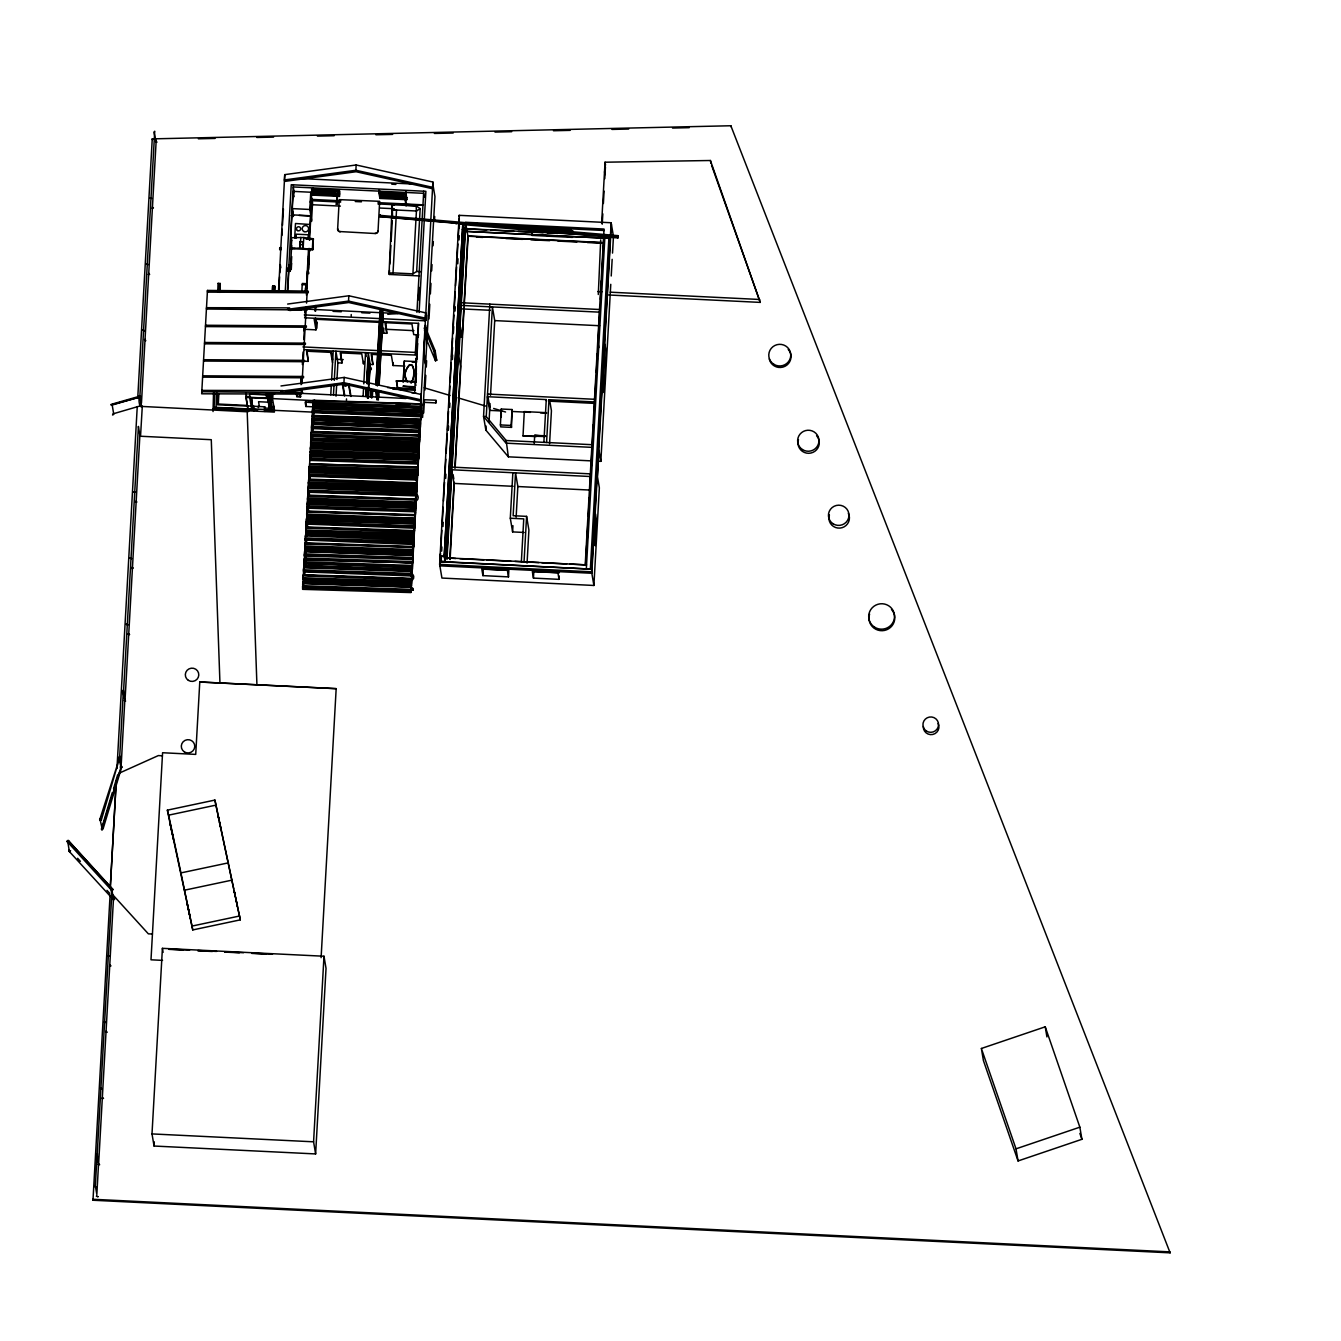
<?xml version="1.0" encoding="UTF-8"?>
<svg xmlns="http://www.w3.org/2000/svg" width="1341" height="1341" viewBox="0 0 1341 1341"><rect width="100%" height="100%" fill="white"/><g stroke="black" fill="none" stroke-linecap="round" stroke-linejoin="round"><path stroke-width="1.5" d="M410.983 592.571L302.613 589.336L302.613 586.134M303.535 573.06L303.502 570.21M303.954 565.449L303.954 562.248M304.407 554.286L304.407 557.487M304.843 549.525L304.843 546.323M305.329 540.49L305.295 538.378M305.782 532.528L305.798 528.974M306.234 524.566L306.201 521.716M307.123 508.641L307.072 506.529M307.525 498.567L307.508 502.104M307.977 490.605L307.977 493.79M308.413 485.828L308.413 482.643M308.866 474.68L308.866 477.865M309.352 468.83L309.318 466.718M309.805 460.164L309.754 458.756M310.207 451.498L310.224 453.627M310.693 444.944L310.643 442.832M311.129 436.982L311.095 434.87M311.548 426.907L311.548 430.109M312.034 421.057L311.984 418.945M312.47 413.095L312.436 410.983M312.872 403.021L312.889 406.222M411.436 582.162L411.419 585.363M411.922 576.328L411.888 574.199M411.938 575.96L303.519 571.869M412.341 566.237L412.374 568.366M413.263 552.442L413.246 551.335M413.263 552.09L304.86 547.983M414.168 536.165L305.748 532.059M414.587 528.924L414.587 527.449M414.604 528.203L306.201 524.096M415.023 519.487L415.039 520.593M415.039 517.391L415.039 518.531L306.67 515.229M415.475 511.524L415.492 512.631M415.475 509.429L415.492 510.569L307.072 506.948M415.945 504.669L415.911 503.562M415.945 503.613L415.928 501.467M415.945 504.317L307.542 500.21M416.364 495.6L416.381 496.706M416.414 492.801L416.381 494.645L307.961 491.024M416.816 487.638L416.833 488.744M417.705 473.189L417.705 471.714M418.157 463.751L418.174 464.858M418.61 456.895L418.593 455.789M418.627 456.543L310.224 452.437M419.046 447.827L419.146 451.062L418.979 449.956M419.951 433.009L419.934 431.903M419.968 432.657L311.548 428.55M420.387 423.94L420.404 425.063M420.856 416.733L312.453 412.626M420.823 414.62L312.436 411.402M421.292 409.139L421.275 408.016M421.309 408.77L421.258 407.362M308.983 252.175L309.067 250.348L309.033 251.655M309.117 254.74L309.184 253.063L309.101 254.907M309.235 251.79L309.335 250.348L309.017 252.024M436.076 401.361L436.009 400.221L423.722 399.735M303.535 570.26L303.619 568.115M303.988 562.298L304.072 560.152M304.441 554.336L304.524 552.19M304.876 546.374L304.96 544.228M305.312 540.44L305.212 542.585M305.329 538.411L305.413 536.266M305.748 532.478L305.748 533.601M306.67 514.542L306.754 512.379M307.106 506.58L307.273 503.83M307.089 509.714L307.089 508.591M307.558 498.617L307.642 496.455M308.011 490.655L308.095 488.493M308.447 482.693L308.497 480.866M308.899 474.731L308.933 473.239M309.318 468.78L309.318 469.903M309.335 466.769L309.352 465.629M309.771 460.818L309.687 462.963M310.659 444.894L310.659 446.033M310.676 442.882L310.693 441.742M311.112 436.931L311.095 438.071M311.129 434.92L311.129 433.78M311.565 426.958L311.581 425.818M312 421.007L311.917 423.153M312.017 418.995L312.034 417.856M312.436 413.045L312.436 414.185M312.47 411.033L312.47 409.893M312.906 403.071L312.922 401.931M411.033 592.253L411 590.124M411.017 589.051L411.033 590.174L302.613 586.553M411.469 581.089L411.469 582.212L303.066 578.591L303.1 579.597M411.905 573.127L411.922 574.25L303.502 570.646M412.358 565.164L412.358 566.288L303.954 562.684M412.81 560.404L412.793 559.298M412.81 557.202L412.81 558.325L304.407 554.99M413.246 549.24L413.263 550.363L304.843 546.759M413.715 544.48L305.312 540.021M413.699 541.278L413.699 542.418L305.295 538.797M414.151 534.087L414.201 532.276M414.587 525.354L414.604 526.493L306.184 522.873M415.039 518.162L306.636 514.056M415.492 510.2L307.089 506.093M415.945 502.238L307.542 498.131M416.816 485.543L416.833 486.682L308.413 483.062M417.269 477.58L417.269 478.72L308.866 475.1M417.286 480.782L417.252 479.676M417.705 472.418L417.537 475.15M418.157 461.673L418.157 462.796L309.754 459.175M310.358 448.749L418.727 452.37L418.61 454.834L310.24 451.548M419.046 445.748L419.062 446.871L310.643 443.251M419.515 440.971L419.482 439.865M419.498 437.786L419.498 438.909L311.129 435.624M419.951 429.824L419.951 430.947L311.531 427.326M420.823 416.682L420.789 418.157M420.839 414.671L312.436 410.564M272.759 393.399L272.625 396.299M308.748 260.892L308.665 262.719L308.48 260.959M406.088 205.961L405.736 194.898L381.498 193.724L381.431 195.048L404.144 196.155L404.077 197.479L381.347 196.373L381.28 197.697L405.032 198.854L405.669 203.765M346.464 400.322L346.514 398.897M351.191 315.956L351.241 314.532M303.552 569.908L303.602 568.835M307.089 508.943L307.005 510.737M309.788 458.438L309.872 456.661M312.922 402.702L313.09 400.205L421.627 403.943L421.56 405.267M302.63 585.715L411.017 589.353L411.084 587.995M411.888 576.278L411.871 577.401M412.341 568.316L412.324 569.439M412.71 562.952L412.793 560.354M413.229 552.391L413.112 554.487M413.682 544.429L413.648 545.552M414.168 533.735L414.218 532.662M415.023 520.543L414.989 521.666M415.459 512.58L415.408 514.039M415.911 504.618L415.894 505.741M416.347 496.656L416.33 497.779M416.8 488.694L416.783 489.817M417.286 477.999L417.336 476.541M417.705 469.635L309.318 466.299M418.141 464.807L418.124 465.93M418.593 456.845L418.56 457.968M419.029 448.883L419.012 450.006M419.482 440.938L419.448 442.044M419.783 435.339L419.917 432.975M420.387 421.862L420.404 422.985L311.984 419.364M420.37 425.013L420.353 426.12M308.396 261.864L308.665 261.646M308.547 259.115C308.48 258.377 309.235 260.221 308.648 258.21M420.957 402.535L420.957 405.2L421.242 399.434L420.554 405.183L420.823 399.383L420.823 402.049M287.628 304.055L348.828 295.774L425.55 312.822L425.281 320.817L304.29 314.9M301.088 384.683L301.306 379.503M436.076 401.345L435.892 402.903L423.588 402.35M303.116 577.502L303.183 576.077M304.776 550.548L304.843 549.123M306.184 525.638L306.201 523.811M309.235 470.926L309.302 469.501M310.693 442.161L310.76 440.736M311.531 429.69L311.498 430.796M411.503 581.139L411.536 580.033M411.938 573.177L411.972 572.071M412.391 565.215L412.425 564.108M412.844 557.253L412.877 556.146M414.62 525.404L414.654 524.314M415.073 517.442L415.107 516.352M415.509 509.479L415.542 508.39M415.961 501.517L415.995 500.428M416.397 493.555L416.448 492.465M417.738 469.668L417.772 468.579M418.191 461.706L418.291 459.98L309.905 456.694M419.079 445.799L419.146 444.357M419.532 437.837L419.565 436.73M419.968 429.874L420.018 428.768M420.404 421.493L312 418.526M420.873 413.95L420.906 412.844M421.309 405.988L421.342 404.881M279.666 248.806C280.001 244.397 279.448 252.946 279.8 248.571M280.822 248.856C281.174 244.481 280.621 252.494 280.94 249.007M308.246 264.495L308.329 263.506M308.598 264.361C308.765 263.758 308.112 265.954 308.329 263.59M289.757 310.525L348.777 302.53L425.499 319.577L425.516 315.169M110.28 887.658L116.281 780.445L110.28 887.708M92.982 1200.245L92.814 1199.273L1169.955 1251.874L1170.123 1252.846L92.982 1200.245L110.096 894.883M116.969 768.427L137.251 406.591M137.721 398.227L152.254 138.877L730.845 125.752L1170.123 1252.846M121.31 762.962L124.814 700.371L122.584 691.001L123.422 690.045L119.718 756.324L121.193 765.04M141.459 403.205L156.126 141.559L153.897 132.206L154.735 131.25L139.866 396.55L141.341 405.284M141.476 405.468L142.297 406.239L140.537 436.244L211.275 439.697L219.941 682.737M321.102 957.658L336.172 688.637L199.775 681.982L195.719 754.396L162.579 752.737L150.997 959.804L162.529 960.374M152.002 1133.916L162.412 948.338L323.986 956.234L326.031 968.353L315.621 1153.93L154.064 1146.035L152.002 1133.916L313.576 1141.811L315.621 1153.93M154.064 1146.035L154.299 1141.861M207.537 290.461L207.52 292.12L308.246 292.774L308.313 291.45L207.469 290.427L201.67 393.801L301.44 394.086L301.608 389.913M217.728 292.304L218.063 283.387L220.226 283.487L219.874 292.405M218.684 291.684L219.254 284.108M213.035 411.553L213.537 392.645M219.756 291.735L220.226 283.487M213.973 409.139L214.828 393.148M216.002 407.681L216.756 392.846M218.08 393.533L217.443 404.798L248.303 406.105M218.298 404.043L218.885 393.667M246.09 393.299L245.939 397.456L269.843 398.612L270.044 394.908M247.934 409.273L246.325 398.327M249.677 397.439L249.828 394.07L272.139 395.344L268.87 394.992M249.711 397.64L249.728 396.383M251.739 408.217L251.706 409.458L249.644 397.238M254.17 410.899L253.985 406.306M264.764 406.826L264.931 411.419L264.764 406.826L247.331 405.904M266.758 393.952L266.524 398.076L266.641 393.265M272.29 292.237L272.642 286.052L274.804 286.153L274.687 290.963M272.525 290.846L272.642 286.052M267.714 393.315L267.597 398.126L267.831 394.003M273.38 292.288L273.715 286.102M268.669 398.176L268.787 393.366M274.452 292.338L274.804 286.153M268.904 394.053L270.731 410.195M269.859 406.44L269.658 410.145L267.68 398.512M271.05 405.183L271.737 392.98L271.553 397.238M248.152 410.748L245.872 397.053L271.955 398.528L272.106 395.159M432.875 182.024L432.825 188.779L356.103 171.732L284.694 181.404L284.46 179.945L284.745 174.632L356.153 164.977L432.875 182.024L425.499 319.577M272.022 406.541L271.837 410.447L269.809 398.428M278.459 292.355L284.745 174.632M278.811 291.131L279.599 276.849M279.833 272.776L280.286 264.613L280.822 267.764M281.928 235.446L282.264 229.328M282.498 225.254L283.404 208.945M274.033 410.748L274.234 406.39M285.264 291.315L291.248 184.723L425.885 191.31L419.096 312.52M287.427 291.399L293.394 184.84M287.695 291.55L289.17 265.049L290.243 271.351L286.974 270.949M293.495 215.717L292.288 208.609L293.243 191.377L310.76 192.232L312.554 202.893L311.514 221.449L310.827 217.376M290.93 248.621L291.466 237.709L303.753 237.508L313.341 238.782L312.805 249.694L290.93 248.621L300.2 247.968L312.805 249.694M291.684 240.307L291.265 248.152L295.104 248.336M290.209 271.1L291.684 245.554M293.327 216.521L293.344 214.912L310.794 215.8M291.718 256.584L291.031 268.954L290.494 265.803M291.265 269.608L291.617 263.339M294.685 237.944L295.489 223.511L309.955 224.467M296.043 238.145L296.277 234.172L308.262 234.759L308.044 238.732M300.35 245.051L300.2 247.968L299.781 241.648L302.748 241.799L303.317 245.185M300.468 243.123L300.786 237.357M303.753 237.508L303.15 248.102L302.748 241.799M301.842 291.885L302.261 283.471L306.033 283.655L306.268 291.248M311.598 220.125L309.788 209.464L310.76 192.232M305.614 292.07L306.033 283.655M310.408 202.541L310.408 201.083M310.458 210.503L310.961 200.781M306.385 288.835L308.531 248.739M309.151 238.899L310.425 215.985M296.797 396.567L300.568 396.802L299.512 395.444M301.323 383.208L301.658 376.62M302.379 364.501L303.083 352.012M303.77 339.541L304.474 327.053M305.061 316.66L305.53 308.329M306.402 291.986L307.441 270.916M306.452 295.154L309.084 248.353L308.531 269.809L307.676 266.876M309.503 240.274L311.883 198.904M309.235 250.767L308.564 268.435M302.027 383.744L306.251 307.19M306.536 303.1L307.24 290.695M339.793 190.992L339.474 196.423L312.554 195.116L312.956 188.025M309.855 251.136L309.922 249.812M312.788 241.346L312.369 249.175L304.692 248.806M312.755 249.376L313.341 238.782M313.66 406.859L305.882 406.491L306.167 401.512M304.223 361.182L308.262 361.383L307.039 350.588M315.101 311.146L315.403 305.597M315.554 311.28L315.873 305.597M303.904 329.266L315.973 329.852L316.459 321.102M316.862 328.277L317.197 322.309M304.273 583.754L304.508 579.58M304.776 575.457L304.977 571.232M305.245 567.126L306.268 548.301M306.486 544.144L306.72 539.97M306.988 535.847L307.19 531.623M307.458 527.516L307.659 523.292M307.927 519.168L308.128 514.944M308.363 510.787L308.95 500.361M309.218 496.237L309.419 492.013M309.67 487.906L309.888 483.682M310.123 479.508L310.341 475.351M310.576 471.177L310.81 467.003M311.397 456.577L311.632 452.42M311.9 448.296L312.101 444.072M312.369 439.949L312.57 435.741M312.839 431.618L313.392 421.141M313.626 416.967L313.861 412.81M314.079 408.636L314.548 400.288L315.051 401.093M337.647 229.026L337.614 228.791A2.699 2.648 -9.6 0 0 340.161 231.574L340.195 231.809A2.699 2.648 -9.6 0 1 337.647 229.026L339.239 199.625L379.587 201.318M330.774 394.807L331.244 386.476M331.596 380.224L333.222 351.057M333.473 394.941L334.06 384.515M334.278 380.358L335.921 351.191L337.882 362.824L336.96 379.486M336.021 396.148L336.725 383.66M337.882 362.824L341.921 363.025L340.698 352.23M280.688 391.254L343.933 382.705L344.235 377.408L420.957 394.438L421.191 395.897M287.326 309.369L348.526 301.088L348.828 295.774M284.46 179.945L355.868 170.273L356.153 164.977M313.576 1141.811L323.986 956.234M363.612 361.433L363.461 364.082L361.752 353.89L340.212 352.851L341.921 363.025M363.093 396.383L363.562 388.052M363.797 383.878L365.54 352.633L366.194 356.522M365.775 396.517L366.244 388.186M366.596 381.934L368.239 352.767L370.2 364.4L368.339 397.741M366.127 395.344L366.613 387.599M366.831 383.61L368.289 357.661L367.116 382.571M366.696 388.085L366.462 392.075M367.048 387.532L366.881 394.489M367.266 383.543L368.457 358.617M367.216 388.504L367.048 395.494M367.635 383.023L368.859 361.047M367.484 387.499L367.116 395.981M367.719 383.509L369.026 362.02M367.92 387.448L367.283 396.953M368.155 383.442L369.11 362.506M367.535 398.394L368.004 387.935M368.406 384.901L369.278 363.478M367.97 398.294L368.373 387.381M368.775 384.029L369.68 365.892M368.172 396.668L368.624 388.521M368.859 384.465L369.764 368.188L371.356 369.68M340.161 231.574L375.212 233.518A2.699 2.648 -9.6 0 0 378.045 231.004L379.637 201.603M405.887 191.528L406.792 199.708L379.872 198.401L380.274 191.31M379.956 216.689L380.274 215.147L379.956 216.689L456.041 223.26L462.779 224.45L463.668 229.68L462.327 229.613M370.401 397.104L370.87 388.856M370.2 364.4L372.899 364.534L371.658 353.739M371.708 398.126L372.144 390.164M372.379 396.819L372.714 390.851L380.911 391.254M375.899 385.185L380.174 308.765M376.134 383.844L380.19 311.548M377.24 385.253L381.514 308.816L382.939 317.247M378.43 395.008L377.072 394.941L376.855 398.914L378.196 398.981L378.665 390.885M377.357 385.973L381.649 309.553M378.782 391.572L378.33 399.719L376.972 399.652L377.072 394.941M378.832 366.546L379.302 358.231M380.358 339.508L380.576 335.334M379 384.683L383.04 312.554M379.134 385.336L383.174 313.274L382.453 309.067M385.822 322.226L386.795 333.322L383.56 333.155L383.844 328.193M419.565 275.928L389.276 274.452L389.058 273.162L392.259 203.815L422.549 205.29M389.276 274.452L389.51 270.312M389.862 264.093L390.901 245.453M391.136 241.313L392.293 220.611M392.527 216.471L392.259 203.815M389.058 273.162L393.014 272.877L396.534 210.034L392.578 210.319M404.898 366.093L393.097 365.523L393.231 362.875M414.62 389.058L397.657 388.219L396.433 380.827L415.274 381.732L415.894 385.504M397.657 388.219L396.433 380.827M403.155 382.302L404.345 360.997L415.878 361.567M403.373 381.095L404.345 360.997M393.014 272.877L412.911 273.849L416.431 211.006L416.129 205.894L392.209 204.737M412.911 273.849L416.665 271.469L420.186 208.609L416.129 205.894M416.934 312.386L423.739 191.193M415.324 354.158L416.364 335.367M418.358 299.898L419.062 287.376M415.559 382.403L416.263 358.282L416.582 362.171M414.604 392.745L418.493 323.332L304.558 317.767M416.096 382.436L416.364 366.026M417.101 353.94L417.688 343.531M418.04 337.278L418.493 323.332M415.911 382.084L416.397 373.251M285.164 392.142L344.184 384.163L420.906 401.194L420.957 394.438M411.436 568.232L410.983 576.395M412.324 555.208L412.911 544.915M413.715 530.516L414.285 520.224M415.09 505.808L415.559 497.578M416.364 483.313L416.8 472.384M417.721 458.84L418.057 449.956M419.096 434.383L419.314 427.528M425.415 319.795L420.621 405.837L422.583 417.47L434.953 196.641L432.992 185.008M423.706 412.994L424.41 400.439M424.996 389.996L425.818 375.363M426.287 366.998L426.639 360.729M428.986 318.923L429.79 304.29M430.377 293.847L430.964 283.404M431.668 270.848L432.02 264.579M433.076 245.772L433.311 241.598M434.484 220.695L434.719 216.504M456.108 223.981L456.175 222.656M597.483 461.187L600.852 461.354L598.991 450.341L597.499 476.86L599.36 487.856L593.895 585.464L441.927 578.055L439.63 564.377L459.192 215.331L611.144 222.74L613.105 234.373M440.569 553.297L439.865 565.835L591.817 573.261L611.379 224.198M440.803 549.106L441.86 530.298M442.212 524.029L443.15 507.317M443.502 501.031L444.558 482.224M444.91 475.954L445.849 459.242M446.201 452.973L447.24 434.149M447.475 429.975L448.531 411.167M448.883 404.898L449.939 386.074M450.174 381.9L451.23 363.093M451.582 356.823L452.638 337.999M452.872 333.825L453.929 315.018M454.281 308.748L455.219 292.02M455.571 285.75L456.61 266.943M456.845 262.769L457.901 243.945M458.253 237.675L459.309 218.868M452.101 355.834L452.554 347.503M453.375 332.92L453.727 326.684M441.306 557.387L441.072 561.544L590.375 569.087L441.122 561.795L440.15 556.079L444.189 556.264L445.111 561.745L463.751 228.356M441.658 551.134L441.893 546.977M442.983 526.51L443.217 522.336M445.681 478.402L445.916 474.228M448.38 430.293L448.615 426.103M449.704 407.463L449.905 403.105M452.403 359.572L452.604 354.996M455.052 311.062L455.286 306.888M457.767 263.791L457.985 258.763M459.041 239.938L459.276 235.765M441.122 561.795L441.357 557.638M460.097 224.333L460.164 222.992M444.189 556.264L462.863 223.126L458.823 222.924L459.427 226.495M446.721 558.074L465.428 224.366M446.972 559.532L451.883 471.931M452.118 467.758L461.12 307.156M461.354 302.999L465.796 223.729L467.858 235.949L464.036 304.122M449.738 559.298L454.046 482.542M454.85 468.009L460.55 366.344L458.823 356.17L460.466 327.003L462.176 337.194L463.802 308.262M450.107 559.549L454.314 482.391M455.135 467.892L468.11 236.234L601.891 242.755M489.851 304.139L483.548 416.464L485.861 430.126L508.356 456.828L592.018 460.918M508.356 456.828L506.177 440.519L486.247 416.598L492.398 306.921L494.712 320.6L490.521 395.277M485.861 430.126L486.096 426.036M489.012 422.314L490.052 403.574M508.859 570.26L508.49 576.881L482.911 575.624L483.28 569.003M500.394 424.929L501.283 409.022L512.061 409.541L511.491 427.393L500.713 426.874L500.394 424.929L511.156 425.449L511.491 427.393M501.283 416.934L501.283 409.022M511.156 425.449L512.061 409.541M524.147 532.461L512.614 531.908L510.301 518.229L512.849 472.736M512.614 531.908L512.949 525.689M516.134 517.14L517.844 486.532L515.531 472.87L513.134 515.715L526.594 516.369L528.907 530.03L527.063 563.119M572.49 237.391L532.092 235.413L532.377 230.434M536.216 436.579L523.024 435.926L524.281 411.586L546.491 412.676M521.364 561.728L523.761 518.883L510.301 518.229M524.046 561.862L526.594 516.369M534.238 443.469L534.707 435.305L545.469 435.825M559.214 576.027L559.029 579.346L533.45 578.105L533.819 571.467L559.398 572.724M543.876 442.346L546.273 399.584L487.37 396.701L489.666 410.38L501.618 410.966M546.575 442.48L548.972 399.719L594.348 401.931L594.599 403.39L549.223 401.177L548.972 399.719M549.575 443.77L551.436 410.732L549.709 400.557M598.287 294.484L600.701 239.888M601.623 223.36L605.042 162.211L710.412 160.501L760.246 302.396L608.68 294.986M602.226 224.198L602.813 213.856M603.383 203.514L604.087 191.109M604.774 178.705L605.428 167.005M585.212 564.846L604.037 229.043L465.545 222.271M585.581 564.209L586.637 545.435M586.989 539.183L588.029 520.409M588.263 516.235L589.319 497.461M589.671 491.208L590.375 478.703M590.962 468.277L592.018 449.503M592.353 443.234L593.409 424.477M593.761 418.208L594.583 403.607M595.052 395.277L596.108 376.503M596.343 372.329L597.382 353.555M597.734 347.302L598.79 328.528M599.025 324.354L599.611 313.928M599.846 309.754L600.081 305.58M600.433 299.328L601.472 280.554M601.707 276.38L602.763 257.606M602.997 253.432L603.819 238.832M587.291 538.797L588.045 525.236M591.347 466.333L592.018 454.096M595.89 385.169L596.125 381.062M596.577 372.848L597.382 358.466M597.969 348.191L598.203 344.084L598.79 347.604M590.375 569.087L608.864 238.346L463.634 231.255L604.825 238.145L586.335 568.886M593.895 585.464L591.582 571.802L611.144 222.74M600.852 461.354L610.775 284.326M611.228 275.995L612.167 259.333M612.519 253.08L613.457 236.418M462.796 224.567L617.933 237.944L617.849 235.63L380.039 215.365M617.933 237.944L617.849 235.63M383.023 315.923L382.973 313.878M272.541 393.801L272.458 397.959L272.575 396.936M311.162 433.83L311.213 432.774M311.615 425.868L311.665 424.812M312.352 415.19L312.403 414.134M312.503 409.944L312.554 408.888M312.805 407.228L312.855 406.172L421.242 410.195M310.274 449.755L310.324 448.699M310.626 445.983L310.576 447.039M311.078 438.406L419.448 441.642M306.251 521.414L306.519 518.649L414.956 521.615L306.603 517.626L414.989 521.263M307.307 503.881L307.491 501.702L415.878 505.339L415.827 506.412M307.894 494.812L307.944 493.739M308.128 488.543L308.396 485.777L416.766 489.415M308.832 477.815L308.782 478.888M305.815 529.377L305.865 528.304M306.15 525.588L306.117 526.661M302.68 585.112L302.731 584.039M302.764 584.089L303.032 581.324L411.419 584.961M303.485 573.361L303.217 576.127M303.938 565.801L412.307 569.037M420.32 426.069L311.933 422.449L420.32 426.069L420.219 427.377M418.107 465.528L417.99 467.188M417.219 481.855L417.252 480.028L308.883 476.323M435.875 401.428L436.076 400.741M436.06 401.697L435.926 402.887M305.195 291.198L305.446 287.879M311.011 439.077L419.398 442.714M307.927 494.091L307.709 496.204M303.736 567.578L303.904 565.751L412.257 570.109M420.672 419.415L420.756 418.107M421.108 411.452L421.208 410.162L312.822 406.524M420.018 429.154L420.186 427.326M418.442 459.225L418.526 457.918L310.123 455.001M417.789 468.964L417.839 467.942L309.453 464.656M417.202 481.805L417.101 483.112M416.297 497.729L416.246 498.751M416.649 491.074L416.749 489.767L308.363 486.129M415.408 513.653L415.308 514.961M413.967 538.847L414.067 537.54L305.664 534.623M414.52 529.578L414.419 530.885M413.631 545.502L413.531 546.81M412.726 561.426L412.676 562.449M411.838 577.351L411.737 578.658M308.313 486.8L416.716 490.119M307.424 502.724L415.827 506.026M306.301 520.727L414.721 523.627L414.905 522.286M305.865 528.689L306.016 527.197M305.413 536.651L305.597 534.875L413.983 538.512M420.94 412.894L312.587 408.938M420.487 420.856L312.135 416.9M311.917 422.784L420.37 426.472L311.883 423.102L311.682 424.862M419.599 436.78L419.783 435.004L311.397 431.433L311.28 432.506M419.146 444.743L310.794 440.787M418.945 450.308L418.878 451.263M417.369 476.591L309.017 472.619M416.917 484.554L308.564 480.581M416.464 492.516L308.128 488.141M415.576 508.44L307.223 504.467M415.14 516.402L415.274 514.91M414.235 532.327L305.899 527.952M413.799 540.272L305.446 535.914M413.346 548.234L413.497 546.759M412.894 556.197L413.045 554.721M411.57 580.083L303.217 575.725M411.117 588.045L411.268 586.57M313.023 400.976L421.627 403.943L411.201 589.42M312.621 408.619L312.771 407.178L421.158 410.815M311.246 432.825L419.632 436.043M337.329 204.419L337.345 191.562L313.107 190.388L313.04 191.713L335.77 192.819L335.686 194.143L312.956 193.037L312.889 194.361L336.641 195.518L337.295 200.429L335.988 204.352M310.425 448.145L310.542 446.989M309.05 472.317L309.201 470.875L417.587 474.513M307.676 496.505L416.062 500.143M306.787 512.43L306.972 510.686M305.631 534.925L414.017 538.21M304.994 544.278L305.161 542.837L413.531 546.525M304.558 552.241L304.742 550.497L413.129 554.135M304.105 560.203L412.609 562.684M304.139 559.901L304.29 558.459M303.653 568.165L303.77 567.008M416.498 492.181L416.615 491.024M415.609 508.105L415.727 506.948M412.19 570.696L303.854 566.422M411.218 587.14L411.402 585.313L303.016 581.676M308.966 257.438L309.033 255.645L308.95 257.472M312.168 416.582L312.285 415.459L420.672 419.146M310.861 440.183L310.995 439.027L419.331 443.301M309.939 456.393L310.089 454.951L418.476 458.588M309.503 464.02L417.99 466.903M308.598 480.279L308.715 479.139L417.101 482.827M304.625 551.654L412.944 555.476M304.709 551.134L413.078 554.772M420.99 412.257L421.091 411.402M420.554 420.219L420.638 419.364M419.213 444.106L419.297 443.251M418.761 452.068L418.845 451.213M418.325 460.03L418.409 459.175M417.42 475.954L417.52 475.1M416.984 483.917L417.068 483.062M416.096 499.841L416.179 498.986M416.213 499.036L307.827 495.131M414.755 523.728L306.418 519.503M414.872 522.923L306.486 519.001M414.302 531.69L414.386 530.835M413.866 539.652L413.95 538.797M412.642 562.734L304.256 558.811M411.62 579.463L411.721 578.608M312.704 407.781L421.074 411.704M310.911 439.613L419.297 443.553M309.134 471.462L417.47 475.368M307.34 503.311L415.727 507.25M305.564 535.16L413.933 539.099L413.983 540.457M418.358 459.745L309.989 455.806M416.565 491.594L308.195 487.655M413.011 555.291L304.625 551.335M412.156 570.646L412.073 571.501L303.669 567.763M99.687 819.837L120.103 756.341L101.229 820.29C97.725 817.39 101.078 822.838 101.028 819.368M101.296 829.04L102 830.163L102.737 828.989M120.656 757.464L119.081 756.877L119.299 757.782M155.573 141.492L156.88 142.33L156.176 140.956M144.442 339.893L145.75 340.731L145.046 339.357M67.637 842.031L67.084 840.891L68.106 840.371L113.013 889.904L111.471 889.418M101.598 828.403L112.292 792.615M113.516 788.793L117.656 774.796M118.846 757.883L120.975 767.203L102.067 828.302L99.955 818.965M139.28 397.137L112.124 405.032C113.164 405.099 108.604 405.116 111.89 404.161L139.062 396.383C139.514 399.115 141.895 395.226 139.43 395.88C138.525 398.176 138.894 408.921 142.28 406.457L247.197 411.771L256.919 684.597M101.111 820.323L100.072 819.351M68.559 841.712L68.458 840.589L67.285 841.813M70.218 850.831L68.86 851.116L69.095 849.876M140.906 405.703L113.499 413.715M120.539 757.514L119.617 757.866M68.542 841.561L67.603 841.88M411.536 382.688A16.511 16.226 -9.6 0 0 413.816 374.575L413.732 374.089A14.349 14.114 -9.6 0 0 412.039 364.903L409.458 364.702A16.997 16.729 -9.6 0 0 404.982 373.653L405.066 374.139A15.589 15.338 -9.6 0 0 407.295 381.85M413.816 374.575A14.349 14.114 -9.6 0 0 412.106 365.389L409.541 365.188A16.997 16.729 -9.6 0 0 405.066 374.139M70.604 850.647L69.397 851.719L67.888 842.483M112.778 899.057L113.968 898.001M113.331 898.772L114.672 899.191L113.432 900.029M420.186 208.609L416.431 211.006L392.494 209.833M118.528 773.472L158.355 755.57L162.429 755.804M425.415 327.573L435.087 350.571L436.73 360.276L435.49 360.796L425.801 337.781L427.058 337.262M435.49 360.796L433.847 351.091L435.087 350.571M152.271 207.168L153.444 207.905L152.187 208.542M132.089 567.277L133.262 568.031L132.005 568.651M109.794 964.933L110.934 965.889L109.56 966.174M106.09 1031.195L107.129 1032.352L105.637 1031.866M102.369 1097.474L103.508 1098.43L102.017 1098.547M98.58 1163.586L99.62 1164.726L98.161 1164.457M981.377 1048.478L1045.226 1026.82L1079.857 1127.178L1081.902 1139.297L1018.054 1160.954L983.422 1060.597L981.377 1048.478L1016.009 1148.835L1018.054 1160.954M1016.009 1148.835L1079.857 1127.178M170.391 824.95L167.374 810.148L214.912 800.074L240.29 919.859L192.769 929.933L189.735 915.534M167.374 810.148L168.614 815.16L216.152 805.086M192.769 929.933L180.934 872.907L228.473 862.833M184.522 890.189L232.06 880.115M192.098 926.061L239.637 915.987M280.99 385.957L344.235 377.408M272.776 393.818L274.989 393.516M121.31 766.013L122.282 767.018L120.908 767.337M387.8 314.33L397.774 313.408M148.75 273.229L149.605 274.436L148.197 274.369M124.847 699.751L125.568 701.125L124.227 700.706M198.367 138.793L215.08 138.425M256.852 137.469L273.564 137.1M317.431 136.095L334.144 135.726M375.916 134.77L392.628 134.402M434.4 133.446L453.191 133.027M494.98 132.072L511.692 131.703M553.464 130.748L570.176 130.362M611.949 129.423L628.661 129.038M672.528 128.049L689.24 127.663M308.313 291.45L207.587 290.796M289.656 307.877L206.564 307.692L206.48 309.017L307.273 310.006L306.268 307.927L300.032 307.91M288.483 309.955L301.021 309.989M282.934 390.583L201.921 390.399L201.854 391.723L302.647 392.712L301.641 390.633L293.327 390.617M395.696 403.792L410.178 404.278M421.275 406.239L305.145 402.116L305.882 406.491M421.258 407.077L312.906 403.775M312.889 404.06L421.292 407.731M312.889 404.664L421.275 408.301M312.805 406.859L421.191 410.497M312.738 407.547L421.124 411.117M312.436 412.022L420.806 415.324M312.47 412.073L420.856 415.693M312.218 415.995L420.638 419.666M312 419.984L420.404 423.655M312 420.588L420.387 424.225M311.833 423.471L420.219 427.041M311.766 423.957L420.186 427.628M311.699 424.443L420.085 428.081M311.548 426.488L419.934 430.126M311.581 427.997L419.951 431.618L311.548 427.611M311.33 431.919L419.733 435.59M311.112 434.45L419.482 438.088M311.095 435.909L419.515 439.58M311.112 436.512L419.482 440.15L419.465 438.859M311.011 438.708L419.398 442.346M310.659 442.413L419.046 446.05M310.659 443.871L419.062 447.542M310.659 444.474L419.046 448.112M312.067 445.413L419.096 449M311.984 446.737L419.029 450.325M310.509 447.358L418.878 450.995M310.425 447.844L418.845 451.515M310.207 450.375L418.593 453.996M310.207 451.833L418.627 455.504M418.56 457.566L310.173 453.945L418.509 458.27M310.022 455.856L418.392 459.494M309.771 458.337L418.141 461.958M309.754 459.779L418.141 462.746M309.771 460.399L418.157 464.036M309.536 463.768L417.956 467.439M309.302 467.137L417.688 470.775M309.318 467.741L417.956 472.267L417.889 473.591L310.726 469.266M372.547 470.02L376.67 470.155M411.67 471.328L415.777 471.462M309.318 468.361L417.705 471.998L417.688 470.708M309.285 469.853L417.654 473.49M309.251 470.205L417.638 473.842L309.235 470.557M309.168 471.177L417.554 474.815L309.168 471.244M309.117 471.781L417.504 475.401M308.883 474.261L417.252 477.882M308.866 475.703L417.286 479.391M308.648 479.692L417.068 483.363M308.43 482.224L416.816 485.844M308.43 483.665L416.833 487.353M308.43 484.285L416.816 487.923M308.229 487.705L416.615 491.326M307.977 490.169L416.364 493.806M307.977 491.627L416.381 495.315M307.977 492.248L416.364 495.885M307.76 495.617L416.163 499.288M307.525 498.986L415.911 502.624M307.525 499.59L415.945 503.277M307.475 502.054L415.861 505.691M307.089 507.552L415.459 510.519M307.089 508.172L415.475 511.809M306.938 511.038L415.308 514.676M306.854 511.541L415.274 515.212M306.787 512.027L415.174 515.665M306.636 515.514L415.023 519.151L306.67 515.564M306.653 516.134L415.023 519.772M306.553 518.33L414.939 521.951M306.201 522.018L414.57 525.655M306.184 523.476L414.604 527.164M306.033 526.963L414.419 530.6M305.966 527.466L414.386 531.137M305.748 529.98L414.134 533.617M305.731 530.835L414.118 534.456M305.748 531.438L414.134 535.076M414.151 535.126L305.782 531.824M414.101 537.188L305.714 533.55L414.051 537.875M305.312 537.942L413.682 541.58M305.295 539.4L413.715 543.088M305.077 543.39L413.497 547.044M305.01 543.876L413.38 547.514M304.86 545.904L413.246 549.542M304.86 547.363L413.263 551.05M304.826 549.475L413.196 553.112M304.793 549.827L413.179 553.464L304.776 550.162M304.407 553.867L412.793 557.504M304.407 555.325L412.777 558.292M304.407 555.945L412.793 559.583L412.81 558.677M305.748 558.04L412.793 561.628M304.189 559.298L412.592 562.969M303.971 561.829L412.341 565.466M303.954 563.287L412.374 566.975M303.971 563.907L412.358 567.545M303.871 566.086L412.257 569.724M303.804 566.774L412.19 570.361M303.736 567.26L412.156 570.931M303.519 569.791L411.905 573.428M303.519 571.249L411.922 574.937M303.368 574.736L411.737 578.373M303.284 575.222L411.704 578.893L303.317 575.272M303.066 577.753L411.452 581.391M303.066 579.211L411.486 582.899M303.083 579.832L411.452 583.452M302.982 582.011L411.369 586.034L302.949 582.346M302.915 582.698L411.301 586.285M302.848 583.184L411.268 586.855M302.781 583.687L411.151 587.308M302.63 587.174L411.033 590.861M302.63 587.794L411.033 591.197M301.574 178.588L414.218 184.086M391.773 184.203L395.913 184.404M406.926 197.596L379.989 196.272L378.967 190.221M311.799 199.407L340.765 200.815M355.248 201.519L361.45 201.821M377.994 202.625L423.505 204.855M311.665 200.697L340.664 202.122M377.944 203.933L394.522 204.737M404.865 205.257L417.302 205.86M311.347 204.687L340.396 206.112M379.821 208.039L394.338 208.743M292.288 208.609L309.788 209.464M299.077 215.432L310.911 216.052M474.06 224.131L484.386 224.634M488.526 224.852L604.288 230.501M291.215 215.583L293.361 215.683L292.304 209.38L290.813 235.882L291.617 240.609M530.868 228.138L571.266 230.116M536.517 228.976L542.569 229.277M552.66 229.764L572.858 230.753M463.785 228.59L588.9 234.709M599.326 235.211L603.5 235.413M486.766 229.965L463.818 228.842L462.863 223.126L444.223 556.515L440.183 556.314M490.94 230.166L513.871 231.289M518.045 231.49L543.071 232.714M547.229 232.915L557.655 233.418M467.858 235.949L602.21 242.52M476.558 237.122L482.827 237.424M505.825 238.547L522.537 239.369M530.902 239.771L549.709 240.693M558.074 241.095L576.881 242.017M587.341 242.537L601.975 243.241M305.446 238.698L313.392 239.084M307.139 239.117L312.906 239.402M307.156 239.218L310.995 239.402M299.613 244.565L302.58 244.716M279.716 248.068L280.872 248.135M279.749 249.292L280.906 249.359M416.665 271.469L420.856 271.67M597.801 291.567L601.958 291.785M610.256 292.187L759.76 299.479M305.966 284.728L302.245 284.728M220.343 284.175L218.063 283.387M273.832 286.773L274.922 286.84M461.036 302.731L599.528 309.503M219.773 291.45L223.813 291.634M490.286 310.291L461.472 308.883L460.885 305.396L599.377 312.151L600.047 316.057M307.173 309.117L379.587 312.654M383.727 312.855L398.21 313.559M333.088 311.347L341.284 311.749M361.768 312.738L369.965 313.14M494.712 320.6L599.628 325.729M379.704 322.393L314.163 319.192L315.973 329.852M387.013 329.333L413.95 330.657M418.778 334.881L413.715 334.63L411.922 323.969L384.984 322.645L386.795 333.322M458.823 337.027L462.461 337.194M302.932 346.917L416.85 352.482M304.575 349.666L416.699 355.13L417.353 359.019M412.156 362.104L416.129 362.305M337.094 359.304L343.246 359.606M396.416 380.945L415.274 381.867M414.47 386.744L402.937 386.191L414.721 387.482M387.633 387.599L414.687 388.924M392.779 389.175L415.341 390.281M487.504 394.053L594.499 399.283L594.75 400.741M411.687 392.745L415.794 392.947M375.681 391.941L377.022 392.008M377.207 395.679L378.548 395.746L377.844 391.522M300.334 393.315L405.971 398.478M299.429 394.908L300.635 395.746M296.763 396.383L300.535 396.567M245.99 396.383L249.761 396.567M266.406 397.389L268.552 397.489M320.482 400.942L272.508 398.595L274.469 410.245M512.379 411.486L530.416 412.374M540.507 412.86L546.575 413.162M307.843 402.334L313.811 402.618M272.022 402.367L258.545 401.713L259.366 406.558M486.247 416.598L483.548 416.464L506.043 443.167L591.8 447.358M217.493 403.993L247.364 405.451M264.127 408.016L269.759 408.284L267.798 396.651M253.835 408.955L264.613 409.474M215.935 407.362L254.756 409.256M264.026 409.877L314.112 412.173M257.74 409.759L214.007 407.63L257.472 409.944M265.719 410.145L274 410.547M265.753 410.346L274.436 410.765L274.352 412.089L212.616 409.072M545.552 436.311L534.707 435.305M545.15 436.529L523.024 435.926M506.177 440.519L591.951 444.692M451.816 467.104L590.325 473.859M513.117 486.314L453.996 483.414L451.682 469.752L590.174 476.508L590.828 480.413M517.844 486.532L590.409 490.085M455.756 558.526L445.346 557.772L586.57 564.913L569.959 564.092M459.913 558.728L483.933 559.901M486.9 560.035L510.804 561.209M514.944 561.41L538.814 562.583M541.814 562.717L566.623 563.941M441.038 561.309L445.078 561.51M439.63 564.377L591.582 571.802M489.18 569.288L506.898 570.16M199.775 682.033L336.189 688.687M168.916 949.093L189.634 950.098M197.915 950.518L216.571 951.423M224.852 951.825L243.492 952.73M251.773 953.133L272.491 954.155M168.916 949.361L183.415 950.065M197.915 950.769L212.414 951.49M224.835 952.093L239.335 952.797M251.756 953.401L266.256 954.122M473.189 224.115L479.374 224.651M489.683 225.539L495.852 226.076M504.099 226.797L510.284 227.316M520.593 228.205L526.778 228.741M535.025 229.462L543.273 230.166M551.52 230.87L557.705 231.406M565.952 232.127L574.183 232.831M582.43 233.552L588.615 234.072M598.924 234.96L605.109 235.496M613.876 236.251L618.017 236.619M380.207 216.471L617.782 236.955M136.212 500.914L136.832 502.137L135.558 502.255M355.868 170.273L432.59 187.321M348.526 301.088L425.248 318.119M343.933 382.705L420.655 399.735M424.242 387.8L450.023 395.478M457.952 397.824L485.727 406.088M493.656 408.452L505.557 412.005M371.44 368.356L369.764 366.378M113.331 413.598L112.543 414.989L113.75 414.268L112.124 404.613L139.296 397.238M112.493 888.915L111.655 890.34L67.251 841.662M68.492 840.74L112.862 889.284M77.594 858.29L80.393 861.341M106.978 890.357L109.778 893.408M69.38 851.569L112.594 898.788M112.778 894.782L148.365 933.856L152.421 934.007M424.158 328.092L433.847 351.091M435.121 356.438L436.73 360.276M711.602 165.362L760.246 302.396M1079.874 1133.396L1081.902 1139.297M217.644 813.467L214.912 800.074M234.139 890.977L234.34 891.799M234.541 892.67L234.239 891.296L235.228 896.308M170.592 825.821L170.29 824.447L171.682 831.353M171.614 830.465L173.408 839.181M217.845 814.406L218.231 816.133M220.745 828.084L219.421 822.301M234.457 892.234L234.826 893.961M170.508 825.385L170.877 827.112M218.147 815.797L218.583 817.759M234.759 893.626L235.178 895.57M170.81 826.76L171.229 828.721M218.533 817.524L218.969 819.586M235.128 895.352L235.563 897.414M171.179 828.503L171.631 830.565M188.695 910.573L187.204 903.8L190.305 918.434L189.349 913.69M218.952 819.485L219.807 823.575M233.703 888.982L220.628 827.615M235.547 897.313L237.357 906.13L237.022 904.387M240.29 919.859L237.24 905.443M168.614 815.16L180.934 872.907M188.93 911.662L173.291 838.578M219.019 820.374L217.963 815.328M172.034 832.493L172.469 834.555M189.098 912.483L189.483 914.311M236.368 901.219L236.804 903.247M219.773 823.408L220.192 825.419M172.436 834.37L172.855 836.398M236.737 902.946L237.106 904.789M220.125 825.117L220.511 826.961M172.788 836.097L173.173 837.924M173.073 837.538L173.391 839.064M1045.226 1026.82L1046.935 1036.928M730.845 125.752L731.013 126.724M710.412 160.501L710.914 163.401M605.042 162.211L605.545 165.111M604.523 171.665L605.009 174.581M608.864 238.346L607.523 238.279M531.17 229.965L532.092 235.413M546.273 399.584L546.525 401.043M559.029 579.346L557.923 572.808L532.343 571.551L533.45 578.105M459.192 215.331L459.427 216.773M458.79 224.483L459.343 227.819M487.839 396.014L489.817 407.731M508.49 576.881L507.384 570.327L481.805 569.087L482.911 575.624M424.276 197.194L423.605 193.322L293.277 186.952L294.266 192.769M406.792 199.708L405.77 193.657L378.849 192.333L379.872 198.401M453.141 474.915L453.811 478.821M425.55 312.822L425.801 314.28M426.472 331.68L425.466 325.109L423.823 354.275L425.55 364.45M426.069 331.445L425.415 327.254L423.991 352.7L425.633 362.456M424.494 330.02L425.801 337.781M423.873 353.789L425.566 363.78M444.307 555.191L445.145 560.186M440.267 554.99L441.105 559.985M378.045 231.004L378.011 230.769A2.699 2.648 -9.6 0 1 375.162 233.284L375.212 233.518M393.097 365.523L391.371 355.348L371.172 354.359L372.899 364.534M380.593 311.229L381.598 317.18M381.766 322.494L383.56 333.155M378.33 399.719L376.905 391.287L375.547 391.22L376.972 399.652M338.921 190.271L339.591 194.311L312.671 192.987L311.984 188.947M339.474 196.423L338.452 190.372L311.531 189.047L312.554 195.116M348.945 384.18L351.024 396.467M348.509 384.264L350.252 394.505M342.693 383.375L344.771 395.662M342.257 383.476L344.335 395.763M331.277 351.761L332.652 359.908M332.501 362.573L330.774 352.381L306.553 351.208L308.262 361.383M307.977 268.284L308.598 273.681L307.91 269.608M315.437 317.901L316.342 323.231M293.243 191.377L294.148 196.708M304.977 311.246L305.228 312.788M303.787 327.204L304.256 330.02M303.72 328.193L304.206 331.076M287.561 268.099L288.08 271.251M301.44 380.308L301.189 378.782L301.39 381.364M299.948 393.081L300.568 396.802M296.864 395.561L296.814 396.618L296.177 392.896M270.01 394.707L272.055 406.742M258.092 406.424L258.293 407.58M251.622 398.378L252.276 402.266M251.22 397.774L252.862 407.463M250.784 397.69L252.745 409.323M152.254 138.877L152.405 139.85M162.412 948.338L163.099 952.378M120.053 767.018L121.595 767.454L103.123 828.704M111.052 889.67L111.974 895.134M420.37 426.472L420.286 427.796M416.582 494.075L416.498 495.399M415.308 516.603L415.241 517.928M420.856 416.028L420.806 414.972M420.404 423.991L420.37 422.935M419.968 431.953L419.917 430.897M419.079 447.877L419.029 446.821M418.627 455.839L418.576 454.783M417.286 479.726L417.235 478.67M416.85 487.688L416.8 486.632M416.397 495.65L416.347 494.594M415.056 519.537L415.006 518.481M414.604 527.499L414.57 526.443M413.715 543.423L413.665 542.367M413.279 551.386L413.229 550.33M303.066 578.876L303.116 579.932M938.113 723.436A7.828 7.694 -9.6 0 1 932.749 734.466A7.828 7.694 -9.6 0 1 923.329 726.571M788.223 349.398A11.013 10.829 -9.6 0 1 785.005 366.294A11.013 10.829 -9.6 0 1 769.265 358.952M816.585 435.724A10.678 10.51 -9.6 0 1 810.836 453.057A10.678 10.51 -9.6 0 1 798.482 439.563M848.333 513.402A10.275 10.108 -9.6 0 1 839.952 528.086A10.275 10.108 -9.6 0 1 829.409 514.91M891.497 609.468A12.924 12.706 -9.6 0 1 884.524 630.421A12.924 12.706 -9.6 0 1 869.588 614.111M411.017 573.278A4.04 3.973 -9.6 0 1 410.581 580.955M416.414 494.192A4.04 3.973 -9.6 0 1 415.039 501.417M413.732 374.089A16.511 16.226 -9.6 0 1 410.933 383.006M407.211 381.38A15.589 15.338 -9.6 0 1 404.982 373.653M348.14 384.532A3.235 3.185 -9.6 0 1 342.542 384.264M347.772 384.297A2.799 2.749 -9.6 0 1 342.642 382.671M308.665 257.07L308.765 255.628L308.665 257.07M308.816 254.505L308.916 253.047L308.816 254.505M426.103 319.611C426.304 324.002 426.723 307.223 426.103 319.611M97.055 1155.355L95.345 1185.796L96.837 1194.513L98.53 1164.089L96.518 1154.769L97.558 1153.847L97.055 1155.355M111.99 890.424L97.206 1154.148L98.681 1162.865L113.465 899.157L111.99 890.424M138.408 426.522L123.623 690.246L125.099 698.963L139.883 435.238L138.408 426.522M202.826 375.815L202.742 377.139L303.485 377.793L303.552 376.469L202.826 375.815M203.731 359.723L203.648 361.047L304.373 361.701L304.457 360.377L203.731 359.723M204.687 342.491L204.62 343.816L305.346 344.469L305.43 343.145L204.687 342.491M205.659 325.26L205.575 326.584L306.318 327.238L306.385 325.913L205.659 325.26M309.101 229.864L309.033 235.63L309.101 229.864M412.642 588.196L413.028 590.258L412.642 588.196M595.421 513.955L594.013 539.132L595.119 545.686L596.527 520.492L595.421 513.955M604.925 344.419L602.629 385.504L603.819 392.527L606.115 351.443L604.925 344.419M150.226 197.932L151.751 198.418L150.226 197.932M146.521 264.06L148.046 264.563L146.521 264.06M142.817 330.204L144.342 330.691L142.817 330.204M133.748 491.778L135.29 492.264L133.748 491.778M130.043 558.04L131.586 558.543L130.043 558.04M126.322 624.319L127.864 624.805L126.322 624.319M127.965 634.025L129.507 634.511L127.965 634.025M107.749 955.697L109.291 956.183L107.749 955.697M104.045 1021.976L105.587 1022.462L104.129 1021.792M100.324 1088.238L101.866 1088.741L100.324 1088.238M94.825 1186.483L96.368 1186.969L94.825 1186.483M96.468 1196.172L97.994 1196.675L96.468 1196.172M247.062 410.43C248.169 414.537 250.415 407.714 247.062 410.43M419.331 442.966L310.961 439.345L419.331 443.033M418.442 458.89L310.056 455.253L418.442 458.94M773.757 364.249A11.013 10.829 -9.6 0 0 790.754 355.683A11.013 10.829 -9.6 0 0 774.813 345.509A11.013 10.829 -9.6 0 0 773.757 364.249M802.454 449.57A10.678 10.51 -9.6 0 0 818.949 441.256A10.678 10.51 -9.6 0 0 803.477 431.383A10.678 10.51 -9.6 0 0 802.454 449.57M833.096 523.795A10.275 10.108 -9.6 0 0 848.97 515.799A10.275 10.108 -9.6 0 0 834.068 506.295A10.275 10.108 -9.6 0 0 833.096 523.795M874.55 627.152A12.924 12.706 -9.6 0 0 894.514 617.095A12.924 12.706 -9.6 0 0 875.774 605.143A12.924 12.706 -9.6 0 0 874.55 627.152M926.463 731.096A7.828 7.694 -9.6 0 0 938.549 725.012A7.828 7.694 -9.6 0 0 927.218 717.787A7.828 7.694 -9.6 0 0 926.463 731.096M304.055 231.574A3.218 3.151 -9.6 0 0 308.614 228.423A3.218 3.151 -9.6 0 0 303.586 226.126A3.218 3.151 -9.6 0 0 304.055 231.574M297.451 230.551A2.112 2.062 -9.6 0 0 300.669 228.875A2.112 2.062 -9.6 0 0 297.601 226.981A2.112 2.062 -9.6 0 0 297.451 230.551M184.337 751.882A6.739 6.638 -9.6 0 0 194.763 746.635A6.739 6.638 -9.6 0 0 184.991 740.4A6.739 6.638 -9.6 0 0 184.337 751.882M188.36 680.356A6.739 6.638 -9.6 0 0 198.786 675.11A6.739 6.638 -9.6 0 0 189.014 668.874A6.739 6.638 -9.6 0 0 188.36 680.356"/></g></svg>
